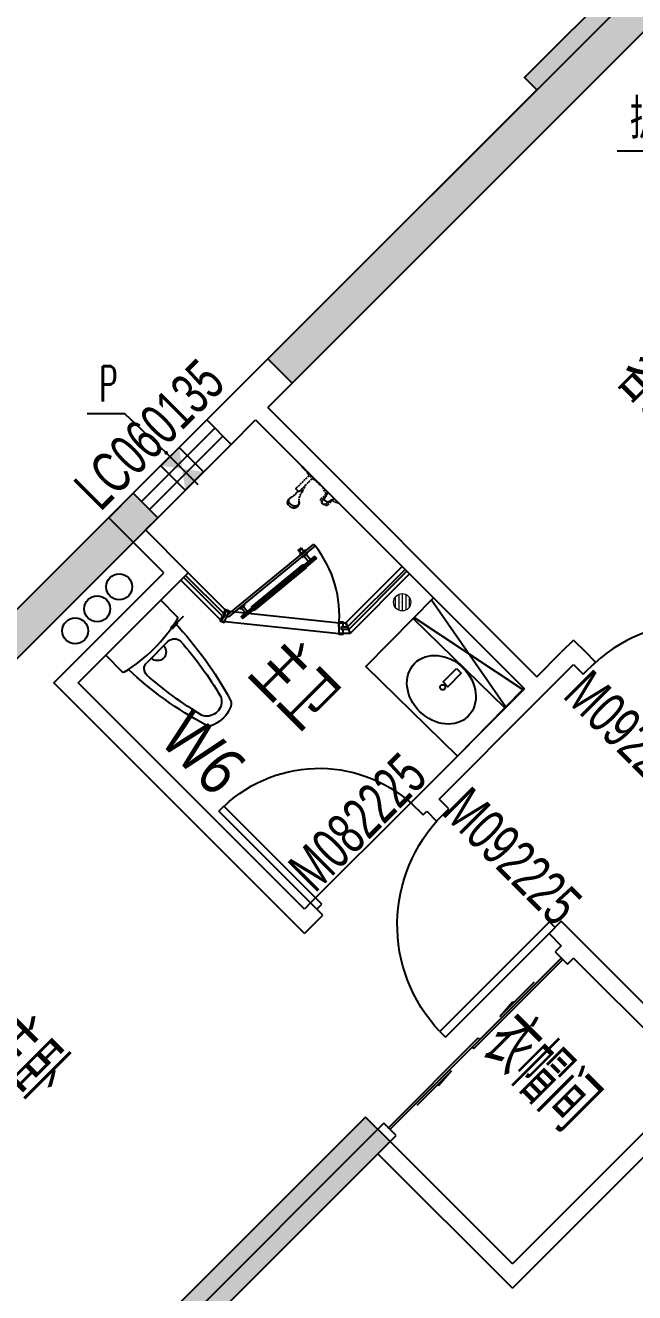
# Model space of a CAD drawing. Header units: millimetres. Extents: x -235126 to 312941, y -228449 to 114042.
# Drawn here: x -110889 to -107365, y -132898 to -125571 of the extents above; entities that cross this region are included whole.
import ezdxf
from ezdxf.enums import TextEntityAlignment as Align
from ezdxf.lldxf.tags import DXFTag

# ---------------------------------------------------------------- set-up
doc = ezdxf.new("R2010")
doc.units = ezdxf.units.MM
doc.header["$LTSCALE"] = 800
doc.linetypes.add('DASH', pattern=[0.35, 0.25, -0.1])
doc.layers.get('DEFPOINTS').update_dxf_attribs({"color": 250})
for name, color, linetype in [('_WALL', 6, 'Continuous'), ('_景森-废水立管', 4, 'Continuous'), ('_景森-污水立管', 2, 'Continuous'), ('_景森-通气立管', 112, 'Continuous'), ('AXIS', 3, 'Continuous'), ('FF-DOOR-门扇', 2, 'Continuous'), ('FF-FURN1-活动家具', 1, 'Continuous'), ('FF-UTIL-沐浴趟门', 1, 'Continuous'), ('FF-UTIL-洁具', 1, 'Continuous'), ('f景森a-房名', 61, 'Continuous'), ('m景森a-门窗', 2, 'Continuous'), ('m景森a-门窗编号', 51, 'Continuous'), ('PUB_TEXT', 7, 'Continuous'), ('s景森a-索引', 123, 'Continuous'), ('t景森a-砼', 6, 'Continuous'), ('WALL', 4, 'Continuous'), ('水管', 1, 'Continuous'), ('留孔', 1, 'Continuous')]:
    doc.layers.add(name, color=color, linetype=linetype)
doc.layers.add('A-FLOR-PIPE', color=140, linetype='Continuous', lineweight=9)
doc.styles.add('_TCH_DIM', font='TXT', dxfattribs={"width": 0.65, "bigfont": 'HZTXT'})
doc.styles.add('TSSD_REIN_T3', font='TSSDENG', dxfattribs={"width": 0.7, "bigfont": 'HZTXT'})
doc.styles.add('景森-黑体', font='')
doc.styles.add('景森尺寸字体', font='景森细字型.SHX', dxfattribs={"width": 0.7, "bigfont": '景森汉字.shx'})
doc.styles.add('景森细字体', font='景森细字型.SHX', dxfattribs={"width": 0.85, "bigfont": '景森汉字.shx'})
doc.styles.get('景森-黑体').set_extended_font_data('Microsoft YaHei')
tags = doc.linetypes.add('HIDDEN2', pattern=[0.1875, 0.125, -0.0625]).pattern_tags.tags
tags[6:7] = [DXFTag(74, 4), DXFTag(75, 0), DXFTag(340, '0'), DXFTag(46, 1.0), DXFTag(50, 0.0), DXFTag(44, 0.0), DXFTag(45, 0.0)]
tags[4:5] = [DXFTag(74, 4), DXFTag(75, 0), DXFTag(340, '0'), DXFTag(46, 1.0), DXFTag(50, 0.0), DXFTag(44, 0.0), DXFTag(45, 0.0)]
doc.dimstyles.new('_TCH_ARCH&&100', dxfattribs={"dimtxt": 300, "dimasz": 120, "dimexe": 250, "dimexo": 0, "dimgap": 100, "dimtad": 1, "dimdec": 0, "dimzin": 0, "dimdsep": 46, "dimtxsty": 'TSSD_REIN_T3', "dimblk": 'DOT', "dimcen": 0.09, "dimclrt": 7, "dimazin": 2, "dimtfac": 1, "dimtdec": 0, "dimtix": 1, "dimtmove": 2, "dimatfit": 3, "dimtolj": 1, "dimtzin": 0, "dimarcsym": 0})

# ---------------------------------------------------------------- blocks, each defined once
blk = doc.blocks.new('景森门窗编号01')
at = {"layer": 'm景森a-门窗编号', "style": '景森尺寸字体', "width": 0.7}
blk.add_attdef('门窗编号', text='', height=2.4, dxfattribs=at).set_placement((0, 0), align=Align.MIDDLE)
blk = doc.blocks.new('卫生间排气孔')
at = {"layer": '留孔', "ltscale": 0.1}
blk.add_line((130, 0), (-130, 0), dxfattribs=at)
blk.add_lwpolyline([(100, -75), (-100, -75), (-100, 75), (100, 75)], close=True, dxfattribs=at)
blk.add_solid([(100, -75), (100, 75), (-100, 75), (-100, -75)], dxfattribs=at)
blk = doc.blocks.new('BATH')
at = {"linetype": 'DASH', "ltscale": 0.05}
for p, q in [((285.4, 0), (0, 0)), ((5.6, 0), (31.6, -12.1)), ((129.6, 0), (104.1, -12.1)), ((144.4, 0), (145, -1)), ((190.5, 0), (239.3, 0)), ((190.5, -3.2), (190.5, 0)), ((239.3, -3.1), (239.3, 0)), ((285.4, 0), (284.8, -1)), ((31.6, -12.1), (44.4, -12.1)), ((44.4, -12.1), (44.4, -51)), ((58.2, -57.4), (50.5, -57.4)), ((53.5, -40), (53.5, -36.3)), ((77.8, -57.4), (85.5, -57.4)), ((82.5, -40), (82.5, -36.3)), ((91.8, -51), (91.8, -12.1)), ((91.8, -12.1), (104.1, -12.1)), ((191.2, -2.5), (147.7, -2.5)), ((236.1, -6.3), (193.7, -6.3)), ((194.1, -89.4), (203.2, -55.3)), ((203.3, -102.3), (203.2, -6.3)), ((226.7, -102.4), (226.6, -6.3)), ((282.1, -2.5), (238.6, -2.5)), ((189.9, -98.3), (191.6, -92.3)), ((220.4, -108.8), (209.4, -108.8)), ((153.4, -168.7), (156.5, -156.9)), ((210, -183.8), (213.1, -172.1))]:
    blk.add_line(p, q, dxfattribs=at)
at = {"color": 251, "linetype": 'DASH', "ltscale": 0.05}
for p, q in [((91.7, 0), (44.3, 0)), ((44.3, 0), (44.3, -11.9)), ((92.1, 0), (44.7, 0)), ((275.7, 0), (151.8, 0)), ((45, -15.3), (44.6, -14.4)), ((44.9, -15.2), (53.9, -37.2)), ((91.1, -15.2), (82.1, -37.2)), ((91.1, -15.3), (91.4, -14.4)), ((91.7, 0), (91.7, -11.9)), ((276.3, 0), (152.4, 0))]:
    blk.add_line(p, q, dxfattribs=at)
for centre, radius, start, end in [((51.1, -12.2), 6.87, 177.39994, 200.82252), ((-52.1, -44.6), 105.9, 5.80235, 22.58697), ((59.6, -33.2), 6.35, 185.80235, 232.33074), ((59.8, -34.8), 6.35, 202.29699, 245.86143), ((66.9, -23.7), 18.4, 232.33074, 273.30983), ((67.2, -18.3), 24.4, 245.86143, 271.87311), ((68.2, -21.8), 20.3, 268.65753, 269.55314), ((67.9, -17.1), 25.7, 269.61262, 270.13828), ((69.1, -23.7), 18.4, 266.69017, 307.66926), ((68.8, -18.3), 24.4, 268.12689, 294.13857), ((67.8, -21.8), 20.3, 270.44686, 271.34247), ((68.1, -17.1), 25.7, 269.86172, 270.38738), ((76.2, -34.8), 6.35, 294.13857, 337.70301), ((76.4, -33.2), 6.35, 307.66926, 354.19765), ((188.1, -44.6), 105.9, 157.41303, 174.19765), ((84.9, -12.2), 6.87, 339.17748, 2.60006), ((193.9, -99.4), 4.07, 129.16683, 165), ((198.2, -97.8), 8.69, 200.83317, 201.23198), ((196.8, -103), 8.69, 104.83949, 129.16683), ((198.1, -107.8), 13.7, 67.5964, 104.83949), ((199.7, -101.7), 13.7, 74.7863, 104.83949), ((172.6, -161.3), 16.7, 165, 193.91751), ((179.4, -159.6), 23.6, 193.91751, 218.13726), ((184.6, -155.5), 30.2, 218.13726, 237.74628), ((189.2, -148.1), 39, 237.74628, 255), ((189.2, -148.1), 39, 255, 272.25372), ((189.6, -156.8), 30.2, 272.25372, 291.86274), ((192, -163), 23.6, 291.86274, 316.08249), ((197, -167.8), 16.7, 316.08249, 345), ((190.3, -169.5), 23.6, 13.91751, 23.823)]:
    blk.add_arc(centre, radius, start, end, dxfattribs=at)
at = {"linetype": 'DASH', "ltscale": 0.05}
for centre, radius, start, end in [((50.8, -51), 6.35, 180, 270), ((94.3, -39.2), 40.8, 181.13076, 213.58799), ((64.5, -56.8), 6.46, 220.34879, 243.3825), ((66.6, -52.7), 11.1, 243.3825, 258.27303), ((68, -46), 17.9, 258.27303, 270), ((68, -46), 17.9, 270, 281.72697), ((69.4, -52.7), 11.1, 281.72697, 296.6175), ((71.5, -56.8), 6.46, 296.6175, 319.65121), ((41.7, -39.2), 40.8, 326.41201, 358.86924), ((85.5, -51), 6.35, 270, 0), ((147.7, 0.6), 3.17, 210, 270), ((193.7, -3.2), 3.17, 180.07821, 270.07821), ((236.1, -3.1), 3.17, 270.07821, 0.07821), ((282.1, 0.6), 3.17, 270, 330), ((91.8, -75), 101.7, 312.02087, 347.90061), ((193.9, -99.4), 4.07, 165, 200.83317), ((195.5, -93.4), 4.07, 129.16683, 165), ((198.4, -96.9), 8.69, 104.83949, 129.16683), ((209.6, -102.5), 6.35, 178.2992, 268.2992), ((297.1, -132.7), 89.5, 164.49946, 200.25596), ((220.3, -102.4), 6.35, 270.07821, 0.07821), ((169.5, -173), 16.7, 165, 193.91751), ((176.2, -171.3), 23.6, 193.91751, 218.13726), ((172.6, -161.3), 16.7, 136.08249, 165), ((181.4, -167.2), 30.2, 218.13726, 237.74628), ((177.6, -166.1), 23.6, 127.47022, 136.08249), ((186.1, -159.8), 39, 237.74628, 255), ((185, -150.5), 47.8, 259.14431, 285.36325), ((188.9, -174.7), 23.6, 291.86274, 316.08249), ((193.9, -179.5), 16.7, 316.08249, 345), ((197, -167.8), 16.7, 345, 13.91751)]:
    blk.add_arc(centre, radius, start, end, dxfattribs=at)
blk = doc.blocks.new('A$C5F59444B')
at = {"layer": 'FF-DOOR-门扇'}
for p, q in [((0, 8.5), (459.6, 468.1)), ((468.1, 459.6), (8.5, 0)), ((459.6, 468.1), (468.1, 459.6)), ((415.1, 342.9), (469.5, 397.4)), ((480.1, 386.8), (425.7, 332.3)), ((473.8, 397.4), (480.1, 391)), ((139.3, 74.2), (408, 342.9)), ((425.7, 325.3), (157, 56.6)), ((415.1, 342.9), (425.7, 332.3)), ((8.5, 0), (0, 8.5)), ((139.3, 67.2), (84.9, 12.7)), ((84.9, 8.5), (91.2, 2.1)), ((95.5, 2.1), (149.9, 56.6)), ((116.3, 44.2), (105.7, 33.6)), ((149.9, 56.6), (139.3, 67.2))]:
    blk.add_line(p, q, dxfattribs=at)
at = {"layer": 'FF-DOOR-门扇', "linetype": 'ByBlock'}
for p, q in [((373, 423.9), (390.7, 441.6)), ((390.7, 441.6), (394.2, 438.1)), ((376.5, 420.4), (373, 423.9)), ((388.9, 397.4), (385.4, 400.9)), ((417.2, 425.7), (388.9, 397.4)), ((425.7, 417.2), (397.4, 388.9)), ((397.4, 388.9), (400.9, 385.4)), ((400.9, 385.4), (429.2, 413.7)), ((420.4, 404.8), (409.8, 394.2)), ((409.8, 394.2), (438.1, 365.9)), ((413.7, 429.2), (417.2, 425.7)), ((448.7, 376.5), (420.4, 404.8)), ((429.2, 413.7), (425.7, 417.2)), ((438.1, 365.9), (448.7, 376.5)), ((65.1, 56.6), (93.3, 84.9)), ((96.9, 81.3), (68.6, 53)), ((93.3, 84.9), (96.9, 81.3)), ((68.6, 53), (65.1, 56.6)), ((77.4, 61.9), (88, 72.5)), ((105.7, 33.6), (77.4, 61.9)), ((88, 72.5), (116.3, 44.2))]:
    blk.add_line(p, q, dxfattribs=at)
at = {"layer": 'FF-DOOR-门扇', "color": 250, "linetype": 'ByBlock'}
for p, q in [((394.2, 438.1), (376.5, 420.4)), ((385.4, 400.9), (413.7, 429.2))]:
    blk.add_line(p, q, dxfattribs=at)
at = {"layer": 'FF-DOOR-门扇', "color": 253, "ltscale": 0.3}
for p, q in [((417.2, 340.8), (473.8, 397.4)), ((423.6, 334.5), (480.1, 391)), ((138, 69.4), (412.8, 344.2)), ((144.6, 61.9), (420.4, 337.6)), ((152.1, 55.3), (427, 330.1)), ((141.4, 65.1), (84.9, 8.5)), ((147.8, 58.7), (91.2, 2.1))]:
    blk.add_line(p, q, dxfattribs=at)
at = {"layer": 'FF-DOOR-门扇', "color": 253, "linetype": 'HIDDEN2'}
blk.add_arc((-0.9, 8.2), 650.9, 0, 43.90411, dxfattribs=at)
at = {"layer": 'FF-DOOR-门扇', "linetype": 'ByBlock', "extrusion": (0, 0, -1)}
for centre, major_axis, start_param, end_param in [((377.8, 409.2), (-7.94, 7.94), 0.673001, 3.186133), ((405.4, 436.8), (7.94, 7.94), 1.526256, 4.039388)]:
    blk.add_ellipse(centre, major_axis=major_axis, ratio=1, start_param=start_param, end_param=end_param, dxfattribs=at)
at = {"layer": 'FF-DOOR-门扇', "extrusion": (0, 0, -1)}
for centre, major_axis, start_param, end_param in [((471.6, 395.3), (-2.12, 2.12), 6.283185, 7.853982), ((478, 388.9), (-2.12, 2.12), 1.570796, 3.141593), ((411.5, 339.4), (-3.54, 3.54), 6.283185, 7.853982), ((422.1, 328.8), (-3.54, 3.54), 1.570796, 3.141593), ((142.8, 70.7), (-3.54, 3.54), 4.712389, 6.283185), ((87, 10.6), (2.12, 2.12), 3.141593, 4.712389), ((93.3, 4.2), (-2.12, 2.12), 3.141593, 4.712389), ((153.4, 60.1), (3.54, 3.54), 1.570796, 3.141593)]:
    blk.add_ellipse(centre, major_axis=major_axis, ratio=1, start_param=start_param, end_param=end_param, dxfattribs=at)
blk = doc.blocks.new('A$C424F4CC1')
at = {"layer": 'FF-UTIL-洁具', "color": 8}
blk.add_line((197.8, 165.4), (197.8, 341.6), dxfattribs=at)
at = {"layer": 'FF-UTIL-洁具'}
blk.add_lwpolyline([(143.8, 470.5, -0.12061), (143.8, 36.5, -0.357023), (134, 28.5), (0, 28.5), (0, 478.5), (134, 478.5, -0.357023)], format="xyb", close=True, dxfattribs=at)
blk.add_lwpolyline([(149.8, 63.5, 0.06605), (690.9, 151.7, 0.269328), (725.1, 188.4, 0.182773), (725.1, 318.5, 0.269328), (690.9, 355.2, 0.06605), (149.8, 443.5, 0.062712)], format="xyb", dxfattribs=at)
for points, const_width in [([(157.6, 51.3), (157.6, 101.2)], 20), ([(157.6, 55.7), (157.6, 0)], 10)]:
    blk.add_lwpolyline(points, dxfattribs=dict(at, const_width=const_width))
at = {"layer": 'FF-UTIL-洁具', "color": 8}
for centre, radius, start, end in [((247.8, 341.6), 50, 89.39094, 180), ((117.4, -1718.2), 2113.8, 75.80734, 86.44946), ((197.8, 253.5), 50, 270, 90), ((630.1, 301.6), 30, 57.79102, 79.23123), ((599.8, 253.5), 86.9, 302.20898, 57.79102), ((247.8, 165.4), 50, 180, 270.60906), ((117.4, 2225.1), 2113.8, 273.55054, 284.19266), ((630.1, 205.3), 30, 280.76877, 302.20898)]:
    blk.add_arc(centre, radius, start, end, dxfattribs=at)
blk = doc.blocks.new('$lvtry$00000171')
at = {"layer": 'A-FLOR-PIPE', "linetype": 'Continuous'}
for p, q in [((-74, 11), (-11, 74)), ((-70, -27), (27, 70)), ((-53, -53), (53, 53)), ((-27, -70), (70, 27)), ((11, -74), (74, -11))]:
    blk.add_line(p, q, dxfattribs=at)
blk.add_circle((0, 0), 75, dxfattribs=at)
blk.add_point((0, 0), dxfattribs=at)
blk = doc.blocks.new('$TCHSYS$WIN2D')
for p, q in [((-0.5, 0.5), (0.5, 0.5)), ((-0.5, 0.5), (-0.5, -0.5)), ((0.5, 0.5), (0.5, -0.5)), ((0.5, 0.167), (-0.5, 0.167)), ((0.5, -0.167), (-0.5, -0.167)), ((-0.5, -0.5), (0.5, -0.5))]:
    blk.add_line(p, q)
blk = doc.blocks.new('$DorLib2D$00000131')
at = {"color": 0, "linetype": 'Continuous'}
for p, q in [((0.15, 0.125), (0.2319, 0.1973)), ((0.2319, 0.1973), (0.2319, 0.125)), ((-0.5, 0.125), (-0.5, 0)), ((0.0192, 0.125), (-0.5, 0.125)), ((0.0192, 0), (0.0192, 0.125)), ((0.35, 0.125), (0.15, 0.125)), ((-0.5, 0), (0.0192, 0)), ((-0.024, 0), (0.5, 0)), ((-0.024, -0.125), (-0.024, 0)), ((0.5, 0), (0.5, -0.125)), ((-0.35, -0.125), (-0.15, -0.125)), ((-0.2319, -0.1973), (-0.2319, -0.125)), ((-0.15, -0.125), (-0.2319, -0.1973)), ((0.5, -0.125), (-0.024, -0.125))]:
    blk.add_line(p, q, dxfattribs=at)
blk = doc.blocks.new('$DorLib2D$00000001')
at = {"layer": 'FF-DOOR-门扇'}
for p, q in [((0.45, 0.975), (0.5, 0.975)), ((0.45, 0), (0.45, 0.975)), ((0.5, 0), (0.5, 0.975)), ((0.5, 0), (0.45, 0))]:
    blk.add_line(p, q, dxfattribs=at)
at = {"layer": 'FF-DOOR-门扇', "color": 8, "linetype": 'HIDDEN2'}
blk.add_arc((0.475, 0), 0.975, 91.46928, 180, dxfattribs=at)
blk = doc.blocks.new('1T4标准层墙柱布置图')
at = {"layer": 't景森a-砼'}
h = blk.add_hatch(color=8, dxfattribs=at)
h.dxf.hatch_style = 1
h.paths.add_polyline_path([(-126240.1, -13402.6), (-126440.1, -13402.6), (-126440.1, -15602.6), (-125740.1, -15602.6), (-125740.1, -15402.6), (-126240.1, -15402.6)])
h.paths.add_polyline_path([(-130240.1, -12502.6), (-130440.1, -12502.6), (-130440.1, -15602.6), (-129840.1, -15602.6), (-129840.1, -15402.6), (-130240.1, -15402.6)])
h.paths.add_polyline_path([(-147679.8, 2427.2), (-147467.7, 2215.1), (-149589, 93.8), (-149730.4, 235.2), (-148174.8, 1790.8), (-148245.5, 1861.5)])
h.paths.add_polyline_path([(-140608.8, -8886.5), (-138628.9, -6906.6), (-139053.1, -6482.3), (-138911.7, -6340.9), (-138346, -6906.6), (-139142, -7702.6), (-134260.1, -7702.6), (-134260.1, -7902.6), (-139342, -7902.6), (-140467.4, -9027.9)])
h.paths.add_polyline_path([(-141640.1, -10117.9), (-142022.9, -9735), (-142164.4, -9876.4), (-141881.5, -10159.3), (-142871.5, -11149.3), (-142730.1, -11290.7), (-141940.1, -10500.7), (-141640.1, -10500.7)])
h.paths.add_polyline_path([(-135040.1, -26302.6), (-135040.1, -24102.6), (-135240.1, -24102.6), (-135240.1, -25602.6), (-135340.1, -25602.6), (-135340.1, -26302.6)])
h.paths.add_polyline_path([(-148440.1, -26302.6), (-148440.1, -24102.6), (-148240.1, -24102.6), (-148240.1, -25602.6), (-148140.1, -25602.6), (-148140.1, -26302.6)])
h.paths.add_polyline_path([(-141840.1, -14902.6), (-141640.1, -14902.6), (-141640.1, -15702.6), (-146140.1, -15702.6), (-146140.1, -15502.6), (-141840.1, -15502.6)])
h.paths.add_polyline_path([(-145063.5, -47.6), (-144639.2, -471.9), (-144851.4, -684), (-145134.2, -401.2), (-147114.1, -2381.1), (-147255.5, -2239.7)])
h.paths.add_polyline_path([(-138040.1, -17302.6), (-138040.1, -20452.6), (-137840.1, -20452.6), (-137840.1, -17502.6), (-137340.1, -17502.6), (-137340.1, -17302.6)])
h.paths.add_polyline_path([(-133790.1, -17502.6), (-136540.1, -17502.6), (-136540.1, -17302.6), (-133790.1, -17302.6)])
h.paths.add_polyline_path([(-131640.1, -26302.6), (-131640.1, -23052.6), (-131440.1, -23052.6), (-131440.1, -25502.6), (-131340.1, -25502.6), (-131340.1, -26302.6)])
h.paths.add_polyline_path([(-153760.9, -4078.2), (-153973, -3866), (-153407.4, -3300.3), (-153336.6, -3371), (-150508.2, -542.6), (-150366.8, -684)])
h.paths.add_polyline_path([(-149765.8, -8073.3), (-148846.5, -8992.6), (-148705.1, -8851.1), (-149094, -8462.2), (-147750.5, -7118.7), (-147891.9, -6977.3), (-149235.4, -8320.8), (-149624.3, -7931.9)])
h.paths.add_polyline_path([(-133990.1, -19152.6), (-133990.1, -20452.6), (-133790.1, -20452.6), (-133790.1, -19352.6), (-133190.1, -19352.6), (-133190.1, -19152.6)])
h.paths.add_polyline_path([(-142447.2, -2805.4), (-141740.1, -3512.5), (-141881.5, -3653.9), (-142164.4, -3371.1), (-144144.3, -5351), (-144285.7, -5209.5), (-142305.8, -3229.6), (-142588.6, -2946.8)])
h.paths.add_polyline_path([(-149164.7, -4148.9), (-151498.2, -6482.3), (-151038.5, -6941.9), (-150826.4, -6729.8), (-151144.6, -6411.6), (-149023.3, -4290.3)])
h.paths.add_polyline_path([(-132740.1, -7302.6), (-131990.1, -7302.6), (-131990.1, -7502.6), (-132540.1, -7502.6), (-132540.1, -10602.6), (-132740.1, -10602.6)])
h.paths.add_polyline_path([(-132340.1, -13302.6), (-132740.1, -13302.6), (-132740.1, -12502.6), (-132340.1, -12502.6)])
h.paths.add_polyline_path([(-142240.1, -25202.6), (-141240.1, -25202.6), (-141240.1, -25002.6), (-141640.1, -25002.6), (-141640.1, -23052.6), (-141840.1, -23052.6), (-141840.1, -25002.6), (-142240.1, -25002.6)])
h.paths.add_polyline_path([(-137840.1, -25202.6), (-137840.1, -23052.6), (-138040.1, -23052.6), (-138040.1, -25002.6), (-138540.1, -25002.6), (-138540.1, -25202.6)])
h.paths.add_polyline_path([(-145640.1, -25202.6), (-145640.1, -23052.6), (-145440.1, -23052.6), (-145440.1, -25002.6), (-144940.1, -25002.6), (-144940.1, -25202.6)])
h.paths.add_polyline_path([(-151840.1, -26302.6), (-151840.1, -23052.6), (-152040.1, -23052.6), (-152040.1, -25502.6), (-152140.1, -25502.6), (-152140.1, -26302.6)])
h.paths.add_polyline_path([(-146265.6, -11573.5), (-143225, -8532.9), (-143366.4, -8391.5), (-146265.6, -11290.7), (-146795.9, -10760.3), (-146937.3, -10901.7)])
h.paths.add_polyline_path([(-127240.1, -7302.6), (-127240.1, -10602.6), (-127440.1, -10602.6), (-127440.1, -7502.6), (-127940.1, -7502.6), (-127940.1, -7302.6)])
h.paths.add_polyline_path([(-149440.1, -21552.6), (-152040.1, -21552.6), (-152040.1, -22102.6), (-151840.1, -22102.6), (-151840.1, -21752.6), (-149440.1, -21752.6)])
h.paths.add_polyline_path([(-134260.1, -10602.6), (-138820.1, -10602.6), (-138820.1, -10402.6), (-134260.1, -10402.6)])
h.paths.add_polyline_path([(-149690.1, -17502.6), (-146940.1, -17502.6), (-146940.1, -17302.6), (-149690.1, -17302.6)])
h.paths.add_polyline_path([(-149490.1, -19152.6), (-149490.1, -20452.6), (-149690.1, -20452.6), (-149690.1, -19352.6), (-150290.1, -19352.6), (-150290.1, -19152.6)])
h.paths.add_polyline_path([(-131440.1, -22102.6), (-131440.1, -21552.6), (-134040.1, -21552.6), (-134040.1, -21752.6), (-131640.1, -21752.6), (-131640.1, -22102.6)])
h.paths.add_polyline_path([(-123940.1, -15402.6), (-123940.1, -15602.6), (-123440.1, -15602.6), (-123440.1, -13902.6), (-123640.1, -13902.6), (-123640.1, -15402.6)])
h.paths.add_polyline_path([(-145440.1, -17302.6), (-145440.1, -20452.6), (-145640.1, -20452.6), (-145640.1, -17502.6), (-146140.1, -17502.6), (-146140.1, -17302.6)])
h.paths.add_polyline_path([(-139440.1, -15702.6), (-134640.1, -15702.6), (-134640.1, -13102.6), (-135340.1, -13102.6), (-135340.1, -13302.6), (-134840.1, -13302.6), (-134840.1, -15502.6), (-139240.1, -15502.6), (-139240.1, -13302.6), (-138740.1, -13302.6), (-138740.1, -13102.6), (-139440.1, -13102.6)])
h.paths.add_polyline_path([(-119840.1, -8402.6), (-120440.1, -8402.6), (-120440.1, -8602.6), (-120040.1, -8602.6), (-120040.1, -10602.6), (-119840.1, -10602.6)])
h.paths.add_polyline_path([(-122140.1, -7302.6), (-122440.1, -7302.6), (-122440.1, -10602.6), (-122240.1, -10602.6), (-122240.1, -8102.6), (-122140.1, -8102.6)])
h.paths.add_polyline_path([(-119840.1, -11702.6), (-120040.1, -11702.6), (-120040.1, -15002.6), (-119840.1, -15002.6)])
at = {"layer": '_WALL', "linetype": 'ByBlock'}
for points in [[(-147679.8, 2427.2), (-147467.7, 2215.1), (-149589, 93.8), (-149730.4, 235.2), (-148174.8, 1790.8), (-148245.5, 1861.5), (-147679.8, 2427.2)], [(-153760.9, -4078.2), (-153973, -3866), (-153407.4, -3300.3), (-153336.6, -3371), (-150508.2, -542.6), (-150366.8, -684), (-153760.9, -4078.2)], [(-149164.7, -4148.9), (-151498.2, -6482.3), (-151038.5, -6941.9), (-150826.4, -6729.8), (-151144.6, -6411.6), (-149023.3, -4290.3), (-149164.7, -4148.9)]]:
    blk.add_lwpolyline(points, dxfattribs=at)
blk = doc.blocks.new('_Dot')
at = {"color": 0, "linetype": 'ByBlock', "lineweight": -2}
blk.add_line((-0.5, 0), (-1, 0), dxfattribs=at)
at = {"color": 0, "linetype": 'ByBlock', "const_width": 0.5}
blk.add_lwpolyline([(-0.25, 0, 1), (0.25, 0, 1)], format="xyb", close=True, dxfattribs=at)
blk = doc.blocks.new('*D312')
at = {"layer": 'AXIS', "color": 0, "lineweight": -2, "transparency": 16777216}
for p, q in [((-108496.8, -124246.1), (-109875.7, -122867.3)), ((-115907.3, -129252.4), (-109783.8, -123128.9)), ((-114790.1, -130539.4), (-116168.9, -129160.5))]:
    blk.add_line(p, q, dxfattribs=at)
at = {"layer": 'DEFPOINTS', "color": 0, "transparency": 16777216}
for p in [(-109698.9, -123044), (-108496.8, -124246.1), (-114790.1, -130539.4)]:
    blk.add_point(p, dxfattribs=at)
at = {"layer": 'AXIS', "color": 0, "lineweight": -2, "transparency": 16777216, "xscale": 120, "yscale": 120, "zscale": 120}
for p, rotation in [((-109698.9, -123044), 45.00000034387838), ((-115992.2, -129337.3), 225.0000003438784)]:
    blk.add_blockref('_Dot', p, dxfattribs=dict(at, rotation=rotation))
at = {"layer": 'AXIS', "color": 7, "transparency": 16777216, "insert": (-113110.7, -126066.9), "char_height": 300, "attachment_point": 5, "rotation": 45, "style": 'TSSD_REIN_T3'}
blk.add_mtext('\\A1;8900', dxfattribs=at)
blk = doc.blocks.new('*D314')
at = {"layer": 'AXIS', "color": 0, "lineweight": -2, "transparency": 16777216}
for p, q in [((-108496.8, -124246.1), (-109310, -123432.9)), ((-112371.8, -126848.3), (-109218.1, -123694.6)), ((-111820.2, -127569.5), (-112633.4, -126756.3))]:
    blk.add_line(p, q, dxfattribs=at)
at = {"layer": 'DEFPOINTS', "color": 0, "transparency": 16777216}
for p in [(-109133.2, -123609.7), (-108496.8, -124246.1), (-111820.2, -127569.5)]:
    blk.add_point(p, dxfattribs=at)
at = {"layer": 'AXIS', "color": 0, "lineweight": -2, "transparency": 16777216, "xscale": 120, "yscale": 120, "zscale": 120}
for p, rotation in [((-109133.2, -123609.7), 45.00000034387739), ((-112456.6, -126933.1), 225.0000003438774)]:
    blk.add_blockref('_Dot', p, dxfattribs=dict(at, rotation=rotation))
at = {"layer": 'AXIS', "color": 7, "transparency": 16777216, "insert": (-110971.7, -125094.6), "char_height": 300, "attachment_point": 5, "rotation": 45, "style": 'TSSD_REIN_T3'}
blk.add_mtext('\\A1;4700', dxfattribs=at)

msp = doc.modelspace()

# ---------------------------------------------------------------- linework, layer by layer
at = {"color": 1}
for points in [[(-108390, -129796.2), (-108919, -129278.6), (-108645.7, -129000.3), (-108116.8, -129517.9)], [(-108396.6, -129289), (-108368.1, -129317), (-108445.1, -129395.5), (-108473.7, -129367.5)]]:
    msp.add_lwpolyline(points, close=True, dxfattribs=at)
msp.add_circle((-108475.8, -129398.3), 15, dxfattribs=at)
msp.add_ellipse((-108482.9, -129412.7), major_axis=(-155.2, 152.4), ratio=0.818391, dxfattribs=at)
at = {"layer": '_景森-废水立管'}
msp.add_circle((-110345.9, -128817.6), 75, dxfattribs=at)
at = {"layer": '_景森-污水立管'}
msp.add_circle((-110600.5, -129072.1), 75, dxfattribs=at)
at = {"layer": '_景森-通气立管'}
msp.add_circle((-110473.2, -128944.8), 75, dxfattribs=at)
at = {"layer": 'FF-FURN1-活动家具', "color": 8, "linetype": 'HIDDEN2'}
for p, q in [((-108539.3, -128891.9), (-108110.7, -129511.6)), ((-108640.1, -128994.6), (-108012.6, -129411.7))]:
    msp.add_line(p, q, dxfattribs=at)
for points in [[(-108645.7, -129000.3), (-108528.7, -128881.1)], [(-108116.8, -129517.9), (-108005.5, -129404.5)]]:
    msp.add_lwpolyline(points, dxfattribs=at)
at = {"layer": 'FF-UTIL-沐浴趟门', "color": 8}
for points in [[(-109025.4, -129049.1), (-109034.7, -129026.6), (-108709, -128700.9), (-108666.5, -128743.3), (-109009.8, -129086.6), (-109019.2, -129064.1)], [(-109988.8, -128778.7), (-109751.8, -129015.7), (-109742.4, -128993.3)], [(-109736, -128978.4), (-109726.7, -128955.9), (-109946.4, -128736.2)], [(-109751.8, -129015.7), (-109074.7, -129086.6)], [(-109726.7, -128955.9), (-109074.7, -129026.6)], [(-109074.7, -129049.1), (-109074.7, -129026.6), (-109034.7, -129026.6), (-109009.8, -129086.6), (-109074.7, -129086.6), (-109074.7, -129064.1)]]:
    msp.add_lwpolyline(points, dxfattribs=at)
at = {"layer": 'FF-UTIL-沐浴趟门', "color": 2}
for points in [[(-108693, -128716.8), (-108682.4, -128727.4), (-109019.2, -129064.1), (-109025.4, -129049.1)], [(-109025.4, -129049.1), (-109019.2, -129064.1), (-109060.7, -129064.1), (-109060.7, -129049.1)]]:
    msp.add_lwpolyline(points, close=True, dxfattribs=at)
msp.add_lwpolyline([(-109972.9, -128762.8), (-109742.4, -128993.3), (-109736, -128978.4), (-109962.3, -128752.2)], dxfattribs=at)
at = {"layer": 'FF-UTIL-沐浴趟门', "linetype": 'ByBlock'}
for points in [[(-109750.8, -128988.1), (-109761.6, -129013.4), (-109738.6, -129023.2), (-109711.1, -128958.8), (-109734.1, -128949), (-109744.9, -128974.3), (-109735.7, -128978.2), (-109741.6, -128992), (-109750.8, -128988.1)], [(-109075.7, -129021.6), (-109075.7, -129063.6), (-109075.7, -129063.6), (-109075.7, -129091.6), (-109050.7, -129091.6), (-109050.7, -129076.6), (-109050.7, -129076.6), (-109050.7, -129064.1), (-109060.7, -129064.1), (-109060.7, -129049.1), (-109050.7, -129049.1), (-109050.7, -129021.6), (-109075.7, -129021.6)]]:
    msp.add_lwpolyline(points, dxfattribs=at)
at = {"layer": 'm景森a-门窗'}
msp.add_line((-109239.3, -130645.4), (-108659.5, -130065.6), dxfattribs=at)
at = {"layer": 's景森a-索引'}
for p, q in [((-106642.2, -126299.2), (-107466.4, -126299.2)), ((-110312.9, -127817.2), (-110531.9, -127817.2)), ((-110073.7, -128043.3), (-110312.9, -127817.2))]:
    msp.add_line(p, q, dxfattribs=at)
at = {"layer": 's景森a-索引', "const_width": 10.7}
msp.add_lwpolyline([(-110069.8, -128046.9, 1), (-110077.5, -128039.6, 1)], format="xyb", close=True, dxfattribs=at)
at = {"layer": 'WALL'}
for p, q in [((-107365.4, -125377.5), (-109698.9, -127710.9)), ((-109486.8, -127781.6), (-107224, -125518.9)), ((-109698.9, -127710.9), (-109840.3, -127852.4)), ((-109486.8, -127781.6), (-107931.1, -129337.3)), ((-109840.3, -127852.4), (-109698.9, -127993.8)), ((-109698.9, -127993.8), (-109557.5, -127852.4)), ((-109557.5, -127852.4), (-108001.8, -129408)), ((-110264.6, -128276.6), (-110406, -128418)), ((-110123.2, -128418), (-110264.6, -128276.6)), ((-110087.8, -128736.2), (-110406, -128418)), ((-110193.9, -128488.8), (-110123.2, -128418)), ((-109946.4, -128736.2), (-110193.9, -128488.8)), ((-110724.2, -129372.6), (-110087.8, -128736.2)), ((-110582.8, -129372.6), (-109946.4, -128736.2)), ((-107719, -129125.1), (-107789.7, -129195.9)), ((-107719, -129125.1), (-107648.3, -129195.9)), ((-107931.1, -129337.3), (-107789.7, -129195.9)), ((-107591.7, -129252.4), (-107648.3, -129195.9)), ((-107931.1, -129478.7), (-107719, -129266.6)), ((-107719, -129266.6), (-107662.4, -129323.1)), ((-107662.4, -129323.1), (-107591.7, -129252.4)), ((-109274.6, -130822.2), (-110724.2, -129372.6)), ((-109274.6, -130680.8), (-110582.8, -129372.6)), ((-108638.2, -130044.4), (-108001.8, -129408)), ((-108496.8, -130044.4), (-107931.1, -129478.7)), ((-108638.2, -130044.4), (-108659.5, -130065.6)), ((-108440.3, -130101), (-108496.8, -130044.4)), ((-108659.5, -130065.6), (-108588.7, -130136.3)), ((-108588.7, -130136.3), (-108567.5, -130115.1)), ((-108567.5, -130115.1), (-108511, -130171.7)), ((-108511, -130171.7), (-108440.3, -130101)), ((-109239.3, -130645.4), (-109274.6, -130680.8)), ((-109168.6, -130716.1), (-109239.3, -130645.4)), ((-109274.6, -130822.2), (-109168.6, -130716.1)), ((-107789.7, -130751.5), (-107860.4, -130822.2)), ((-107719, -130822.2), (-107789.7, -130751.5)), ((-107860.4, -130822.2), (-107789.7, -130892.9)), ((-106941.2, -131600), (-107719, -130822.2)), ((-107789.7, -130892.9), (-107825.1, -130928.3)), ((-107825.1, -130928.3), (-107754.4, -130999)), ((-107754.4, -130999), (-107719, -130963.6)), ((-107011.9, -131670.7), (-107719, -130963.6)), ((-108072.6, -132731.4), (-107011.9, -131670.7)), ((-108072.6, -132872.8), (-106941.2, -131741.4)), ((-108815, -131918.2), (-108921.1, -132024.3)), ((-108744.3, -131988.9), (-108815, -131918.2)), ((-109911, -133014.2), (-108921.1, -132024.3)), ((-108779.7, -132024.3), (-108744.3, -131988.9)), ((-108072.6, -132731.4), (-108779.7, -132024.3)), ((-109840.3, -133084.9), (-108850.4, -132095)), ((-108072.6, -132872.8), (-108850.4, -132095))]:
    msp.add_line(p, q, dxfattribs=at)

# ---------------------------------------------------------------- block references
at = {"layer": '_WALL'}
msp.add_blockref('1T4标准层墙柱布置图', (40243.6, -127734), dxfattribs=at)
at = {"layer": 'FF-DOOR-门扇', "rotation": 354.3507279909568}
msp.add_blockref('A$C5F59444B', (-109723.7, -128992.3), dxfattribs=at)
at = {"layer": 'FF-UTIL-洁具', "linetype": 'ByBlock', "extrusion": (0, 0, -1), "xscale": 1.080787383970622, "yscale": 1.080787383970622, "zscale": -1.080787383970622, "rotation": 44.99999917837855}
msp.add_blockref('BATH', (109068.9, -128340.9), dxfattribs=at)
at = {"layer": 'FF-UTIL-洁具', "xscale": -1, "rotation": 135.0000008216188}
msp.add_blockref('A$C424F4CC1', (-110085.4, -128875.2), dxfattribs=at)
at = {"layer": 'm景森a-门窗'}
for name, p, xscale, yscale, zscale, rotation in [('$TCHSYS$WIN2D', (-109981.7, -128135.2), 600, -200, 200, 45.00000082162455), ('$DorLib2D$00000001', (-107301.8, -129613.1), 920.0000000000001, 920.0000000000001, 100, 315.0000008216318), ('$DorLib2D$00000001', (-108914, -130390.9), -819.9999999999999, 820, 100, 45.00000082166697), ('$DorLib2D$00000001', (-108150.3, -130461.6), -919.9999999999999, 920, 100, 135.000000821636), ('$DorLib2D$00000131', (-108284.7, -131458.6), -1400, -100, 100, 45.00000082163405)]:
    msp.add_blockref(name, p, dxfattribs=dict(at, xscale=xscale, yscale=yscale, zscale=zscale, rotation=rotation))
at = {"layer": 'm景森a-门窗编号', "ltscale": 2}
ref = msp.add_blockref('景森门窗编号01', (-110173.1, -127935.7), dxfattribs=dict(at, xscale=-100, yscale=100, zscale=100, rotation=45.00000082163332))
ref.add_attrib('门窗编号', 'LC060135', dxfattribs={"height": 240, "rotation": 45, "style": '景森尺寸字体', "width": 0.7}).set_placement((-110173.1, -127935.7), align=Align.MIDDLE)
ref = msp.add_blockref('景森门窗编号01', (-107371.5, -129698.4), dxfattribs=dict(at, xscale=-100, yscale=100, zscale=100, rotation=315.0460944106755))
ref.add_attrib('门窗编号', 'M092225', dxfattribs={"height": 240, "rotation": 315.04609, "style": '景森尺寸字体', "width": 0.7}).set_placement((-107371.5, -129698.4), align=Align.MIDDLE)
ref = msp.add_blockref('景森门窗编号01', (-108968.6, -130176.6), dxfattribs=dict(at, xscale=-100, yscale=100, zscale=100, rotation=45.00000082163332))
ref.add_attrib('门窗编号', 'M082225', dxfattribs={"height": 240, "rotation": 45, "style": '景森尺寸字体', "width": 0.7}).set_placement((-108968.6, -130176.6), align=Align.MIDDLE)
ref = msp.add_blockref('景森门窗编号01', (-108070.5, -130375.4), dxfattribs=dict(at, xscale=-100, yscale=100, zscale=100, rotation=315.0460944106755))
ref.add_attrib('门窗编号', 'M092225', dxfattribs={"height": 240, "rotation": 315.04609, "style": '景森尺寸字体', "width": 0.7}).set_placement((-108070.5, -130375.4), align=Align.MIDDLE)
at = {"layer": '水管', "xscale": 0.6666999999433754, "yscale": 0.6666999999433754, "zscale": 0.6666999999433754, "rotation": 225.0000008042612}
msp.add_blockref('$lvtry$00000171', (-108709.7, -128906.7), dxfattribs=at)
at = {"layer": '留孔', "ltscale": 0.1, "rotation": 315.0000008186097}
msp.add_blockref('卫生间排气孔', (-109981.7, -128135.2), dxfattribs=at)

# ---------------------------------------------------------------- texts
at = {"layer": 'f景森a-房名'}
for s, height, style, width, p in [('客房', 350, '景森细字体', 0.7, (-107502.3, -127627.4)), ('主卫', 350, '景森细字体', 0.7, (-109621.4, -129343.4)), ('W6', 280, '景森-黑体', 0.85, (-110121.6, -129711.9)), ('主卧', 350, '景森细字体', 0.7, (-111174, -131499.5)), ('衣帽间', 350, '景森细字体', 0.7, (-108277.2, -131498.9))]:
    msp.add_text(s, height=height, rotation=315, dxfattribs=dict(at, style=style, width=width)).set_placement(p)
at = {"layer": 'PUB_TEXT', "style": '_TCH_DIM'}
for s, height, width, p in [('护窗栏杆', 231.49, 0.8, (-107394.4, -126227.2)), ('P', 204, 0.564706, (-110459.9, -127745.2))]:
    msp.add_text(s, height=height, dxfattribs=dict(at, width=width)).set_placement(p)

# ---------------------------------------------------------------- dimensions: what is measured, and where the dimension line sits
at = {"layer": 'AXIS'}
dim = msp.add_linear_dim(base=(-109698.9, -123044), p1=(-114790.1, -130539.4), p2=(-108496.8, -124246.1), angle=45, dimstyle='_TCH_ARCH&&100', dxfattribs=at)
dim.commit()
dim.dimension.update_dxf_attribs({"geometry": '*D312', "text_midpoint": (-113110.7, -126066.9), "dimtype": 161})
dim = msp.add_aligned_dim(p1=(-111820.2, -127569.5), p2=(-108496.8, -124246.1), distance=900, dimstyle='_TCH_ARCH&&100', dxfattribs=at)
dim.commit()
dim.dimension.update_dxf_attribs({"geometry": '*D314', "text_midpoint": (-110971.7, -125094.6)})

doc.saveas('drawing.dxf')
